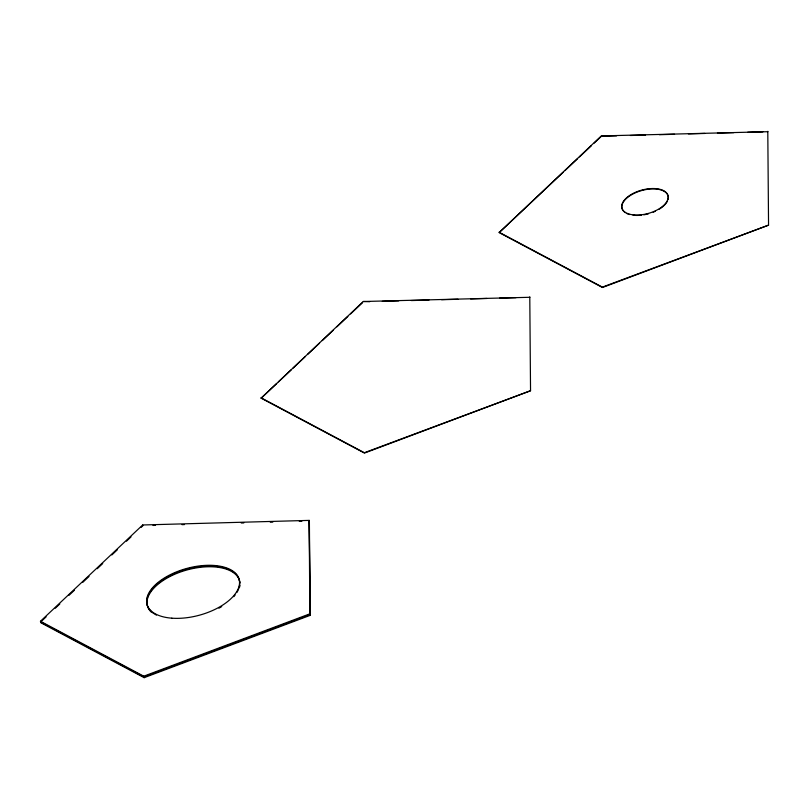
<?xml version="1.0" encoding="UTF-8"?>
<svg xmlns="http://www.w3.org/2000/svg" width="809" height="809" viewBox="0 0 809 809"><rect width="100%" height="100%" fill="white"/><g stroke="black" fill="none" stroke-linecap="round" stroke-linejoin="round"><path stroke-width="1.21" d="M529.784 296.913L530.542 390.737L364.454 453.08L261.145 398.17L363.281 301.504L529.885 297.287M261.145 398.17L276.658 383.557M278.488 381.838L291.27 369.794M293.091 368.075L304.963 356.9M307.703 354.322L319.565 343.147M322.306 340.569L333.257 330.254M336.908 326.806L347.86 316.491M350.6 313.912L362.472 302.738M40.45 621.272L142.687 524.98L309.19 520.389L310.252 615.325L144.164 677.669L40.854 622.758L40.45 621.272L143.759 676.193L144.164 677.669M41.562 621.15L46.133 616.852M55.255 608.257L59.826 603.959M68.947 595.363L74.428 590.206M82.639 582.47L89.03 576.453M97.252 568.707L102.723 563.549M111.854 554.954L117.335 549.796M126.457 541.201L131.028 536.903M141.069 527.448L142.89 525.729L142.687 524.98M767.792 131.331L768.55 225.145L602.462 287.498L499.153 232.588L601.289 135.922L767.893 131.705M500.063 231.728L563.054 172.408M564.874 170.679L577.656 158.645M579.487 156.926L591.349 145.751M594.089 143.173L601.39 136.296L616.529 135.882M499.052 232.213L602.361 287.124L768.55 225.145M261.044 397.795L364.353 452.716L530.542 390.737M143.759 676.193L309.847 613.839L309.19 520.389M630.403 135.497L645.542 135.073M659.416 134.698L674.544 134.274M688.429 133.889L704.821 133.445M717.431 133.091L733.834 132.636M747.708 132.261L762.847 131.837M369.693 301.706L363.281 301.504M382.303 301.353L398.706 300.908M411.316 300.554L428.972 300.068M441.583 299.724L457.985 299.269M470.595 298.915L486.998 298.47M499.608 298.117L516.011 297.672M152.982 525.446L155.51 525.375M181.995 524.647L184.513 524.576M241.274 523.008L243.802 522.938M270.287 522.209L272.815 522.139M299.3 521.411L301.818 521.34M40.652 622.01L143.962 676.931L310.049 614.577L309.392 521.127M309.847 613.839L310.252 615.325M151.627 611.897A47.731 24.23 -15.3 0 1 187.779 568.949A47.731 24.23 -15.3 0 1 238.604 589.033M238.23 589.913A47.731 24.23 -15.3 0 1 236.855 592.512M235.116 595.05A47.731 24.23 -15.3 0 1 233.781 596.678M221.717 606.558A47.731 24.23 -15.3 0 1 218.936 608.186M156.511 615.103A47.731 24.23 -15.3 0 1 154.731 614.142M153.902 613.626A47.731 24.23 -15.3 0 1 152.335 612.494M239.889 585.403A47.731 24.23 -15.3 0 1 239.606 587.142M151.152 612.019A47.731 24.23 -15.3 0 1 182.551 571.296A47.731 24.23 -15.3 0 1 239.899 582.844M623.284 210.866A23.866 12.115 -15.3 0 1 642.7 190.257A23.866 12.115 -15.3 0 1 668.001 199.52M667.526 200.834A23.866 12.115 -15.3 0 1 659.264 209.167M655.361 211.25A23.866 12.115 -15.3 0 1 653.197 212.191M648.565 213.758A23.866 12.115 -15.3 0 1 643.782 214.83M641.426 215.174A23.866 12.115 -15.3 0 1 633.022 215.204M629.665 214.547A23.866 12.115 -15.3 0 1 626.662 213.434M625.357 212.696A23.866 12.115 -15.3 0 1 624.224 211.837M171.811 618.177A47.731 24.23 -15.3 0 0 239.494 581.358A47.731 24.23 -15.3 0 0 167.908 575.917A47.731 24.23 -15.3 0 0 171.811 618.177M634.317 214.972A23.866 12.115 -15.3 0 0 668.153 196.567A23.866 12.115 -15.3 0 0 632.365 193.836A23.866 12.115 -15.3 0 0 634.317 214.972"/></g></svg>
